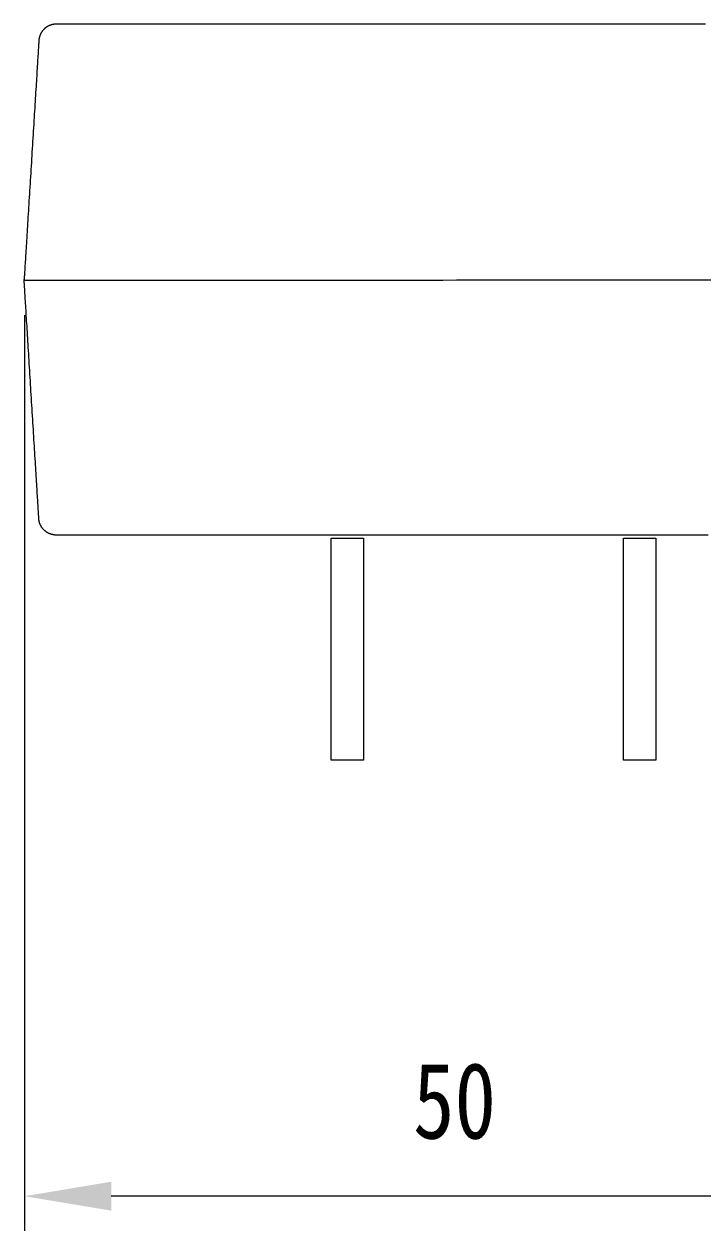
# Model space of a CAD drawing. Units: millimetres on the paper. Extents: x -105 to 105, y -148 to 148.
# Drawn here: x -63.42 to -43.85, y 3.34 to 38.13 of the extents above; entities that cross this region are included whole.
import ezdxf
from ezdxf.enums import TextEntityAlignment as Align

# ---------------------------------------------------------------- set-up
doc = ezdxf.new("R2010")
doc.units = ezdxf.units.MM
doc.layers.add('0-5_AM_5', color=7, linetype='Continuous', lineweight=18)
doc.layers.add('0-B_レイヤー_1', color=7, linetype='Continuous', lineweight=18)
doc.layers.add('0-A_陰線_2', color=7, linetype='Continuous')
doc.styles.add('ＭＳ ゴシック', font='')
doc.styles.get('ＭＳ ゴシック').set_extended_font_data('MS Gothic')

# ---------------------------------------------------------------- blocks, each defined once
blk = doc.blocks.new('U18')
at = {"layer": '0-5_AM_5', "style": 'ＭＳ ゴシック', "width": 0.8}
blk.add_text('50', height=2.199, dxfattribs=at).set_placement((52.794, 153.838), align=Align.BOTTOM_LEFT)

msp = doc.modelspace()

# ---------------------------------------------------------------- linework, layer by layer
at = {"layer": '0-5_AM_5', "color": 3}
for p, q in [((-63.408, 29.745), (-63.408, 3.338)), ((-38.933, 4.338), (-60.908, 4.338))]:
    msp.add_line(p, q, dxfattribs=at)
at = {"layer": '0-5_AM_5'}
msp.add_solid([(-60.908, 4.754), (-60.908, 3.921), (-63.408, 4.338)], dxfattribs=at)
at = {"layer": '0-B_レイヤー_1'}
for points in [[(-62.68, 38.096), (-62.687, 38.093), (-62.695, 38.09), (-62.702, 38.087), (-62.709, 38.083), (-62.716, 38.08), (-62.723, 38.076), (-62.73, 38.073), (-62.736, 38.069), (-62.743, 38.065), (-62.75, 38.061), (-62.756, 38.058), (-62.763, 38.053), (-62.769, 38.049), (-62.776, 38.045), (-62.782, 38.041), (-62.788, 38.036), (-62.795, 38.032), (-62.801, 38.027), (-62.807, 38.022), (-62.813, 38.018), (-62.819, 38.013), (-62.825, 38.008), (-62.83, 38.003), (-62.836, 37.997), (-62.842, 37.992), (-62.847, 37.987), (-62.852, 37.982), (-62.858, 37.976), (-62.863, 37.971), (-62.868, 37.965), (-62.873, 37.959), (-62.878, 37.953), (-62.883, 37.948), (-62.888, 37.942), (-62.893, 37.936), (-62.897, 37.929), (-62.902, 37.923), (-62.906, 37.917), (-62.911, 37.911)], [(-61.056, 38.132), (-61.236, 38.132), (-61.405, 38.132), (-61.563, 38.132), (-61.709, 38.132), (-61.844, 38.132), (-61.967, 38.132), (-62.078, 38.132), (-62.176, 38.132), (-62.261, 38.132), (-62.334, 38.132), (-62.393, 38.132), (-62.438, 38.132), (-62.469, 38.132), (-62.486, 38.132), (-62.492, 38.132), (-62.501, 38.132), (-62.509, 38.132), (-62.517, 38.131), (-62.525, 38.131), (-62.533, 38.13), (-62.541, 38.13), (-62.55, 38.129), (-62.558, 38.128), (-62.566, 38.127), (-62.574, 38.125), (-62.581, 38.124), (-62.589, 38.123), (-62.597, 38.121), (-62.605, 38.119), (-62.613, 38.117), (-62.62, 38.115), (-62.628, 38.113), (-62.636, 38.111), (-62.643, 38.109), (-62.651, 38.106), (-62.658, 38.104), (-62.666, 38.101), (-62.673, 38.099), (-62.68, 38.096)], [(-48.757, 38.132), (-49.129, 38.132), (-49.502, 38.132), (-49.875, 38.132), (-50.248, 38.132), (-50.621, 38.132), (-50.993, 38.132), (-51.364, 38.132), (-51.735, 38.132), (-52.104, 38.132), (-52.471, 38.132), (-52.836, 38.132), (-53.199, 38.132), (-53.559, 38.132), (-53.916, 38.132), (-54.27, 38.132), (-54.621, 38.132), (-54.968, 38.132), (-55.311, 38.132), (-55.649, 38.132), (-55.983, 38.132), (-56.312, 38.132), (-56.636, 38.132), (-56.954, 38.132), (-57.266, 38.132), (-57.572, 38.132), (-57.872, 38.132), (-58.165, 38.132), (-58.452, 38.132), (-58.73, 38.132), (-59.002, 38.132), (-59.265, 38.132), (-59.521, 38.132), (-59.768, 38.132), (-60.006, 38.132), (-60.235, 38.132), (-60.455, 38.132), (-60.665, 38.132), (-60.866, 38.132), (-61.056, 38.132)], [(-43.773, 38.132), (-44.106, 38.132), (-44.444, 38.132), (-44.786, 38.132), (-45.132, 38.132), (-45.482, 38.132), (-45.836, 38.132), (-46.193, 38.132), (-46.553, 38.132), (-46.915, 38.132), (-47.28, 38.132), (-47.647, 38.132), (-48.015, 38.132), (-48.385, 38.132), (-48.757, 38.132)], [(-62.997, 37.629), (-62.998, 37.622), (-62.998, 37.612), (-62.999, 37.597), (-63, 37.58), (-63.002, 37.558), (-63.003, 37.533), (-63.005, 37.504), (-63.007, 37.473), (-63.009, 37.437), (-63.011, 37.399), (-63.014, 37.357), (-63.017, 37.313), (-63.02, 37.265), (-63.023, 37.215), (-63.026, 37.162), (-63.03, 37.106), (-63.033, 37.047), (-63.037, 36.986), (-63.041, 36.922), (-63.045, 36.856), (-63.049, 36.787), (-63.054, 36.716), (-63.058, 36.643), (-63.063, 36.568), (-63.067, 36.491), (-63.072, 36.412), (-63.077, 36.331), (-63.082, 36.249), (-63.088, 36.164), (-63.093, 36.078), (-63.098, 35.991), (-63.104, 35.902), (-63.109, 35.811), (-63.115, 35.719), (-63.121, 35.627), (-63.126, 35.532), (-63.132, 35.437), (-63.138, 35.341), (-63.144, 35.244)], [(-62.911, 37.911), (-62.915, 37.904), (-62.919, 37.898), (-62.923, 37.892), (-62.927, 37.885), (-62.931, 37.878), (-62.935, 37.872), (-62.939, 37.865), (-62.942, 37.858), (-62.946, 37.851), (-62.949, 37.844), (-62.952, 37.837), (-62.956, 37.83), (-62.959, 37.823), (-62.962, 37.816), (-62.964, 37.809), (-62.967, 37.802), (-62.97, 37.794), (-62.972, 37.787), (-62.975, 37.779), (-62.977, 37.772), (-62.979, 37.764), (-62.981, 37.757), (-62.983, 37.749), (-62.985, 37.742), (-62.986, 37.734), (-62.988, 37.726), (-62.989, 37.718), (-62.991, 37.71), (-62.992, 37.703), (-62.993, 37.695), (-62.994, 37.687), (-62.995, 37.679), (-62.996, 37.671), (-62.996, 37.663), (-62.997, 37.655), (-62.997, 37.646), (-62.997, 37.638), (-62.997, 37.631), (-62.997, 37.629)], [(-63.144, 35.244), (-63.15, 35.146), (-63.156, 35.048), (-63.162, 34.948), (-63.169, 34.848), (-63.175, 34.748), (-63.181, 34.647), (-63.187, 34.546), (-63.194, 34.445), (-63.2, 34.343), (-63.206, 34.241), (-63.212, 34.139), (-63.219, 34.038), (-63.225, 33.936), (-63.231, 33.835), (-63.237, 33.734), (-63.244, 33.633), (-63.25, 33.532), (-63.256, 33.433), (-63.262, 33.333), (-63.268, 33.235), (-63.274, 33.137), (-63.28, 33.04), (-63.286, 32.944), (-63.292, 32.849), (-63.298, 32.755), (-63.303, 32.663), (-63.309, 32.571), (-63.315, 32.481), (-63.32, 32.392), (-63.325, 32.305), (-63.331, 32.219), (-63.336, 32.135), (-63.341, 32.053), (-63.346, 31.972), (-63.351, 31.893), (-63.356, 31.817), (-63.36, 31.742), (-63.365, 31.669), (-63.369, 31.599)], [(-63.369, 31.599), (-63.373, 31.531), (-63.377, 31.465), (-63.381, 31.402), (-63.385, 31.341), (-63.388, 31.283), (-63.392, 31.227), (-63.395, 31.174), (-63.398, 31.124), (-63.401, 31.077), (-63.404, 31.033), (-63.406, 30.992), (-63.409, 30.954), (-63.411, 30.919), (-63.413, 30.888), (-63.415, 30.86), (-63.416, 30.836), (-63.417, 30.815), (-63.418, 30.797), (-63.419, 30.784), (-63.42, 30.774), (-63.42, 30.768), (-63.42, 30.766)], [(-63.418, 30.735), (-63.419, 30.749), (-63.42, 30.758), (-63.42, 30.764), (-63.42, 30.766)], [(-63.259, 28.143), (-63.265, 28.241), (-63.271, 28.338), (-63.277, 28.434), (-63.282, 28.53), (-63.288, 28.624), (-63.294, 28.718), (-63.3, 28.811), (-63.305, 28.902), (-63.311, 28.992), (-63.316, 29.081), (-63.322, 29.168), (-63.327, 29.254), (-63.332, 29.339), (-63.337, 29.421), (-63.342, 29.502), (-63.347, 29.582), (-63.352, 29.659), (-63.357, 29.735), (-63.361, 29.808), (-63.366, 29.879), (-63.37, 29.949), (-63.374, 30.016), (-63.378, 30.08), (-63.382, 30.142), (-63.386, 30.202), (-63.389, 30.259), (-63.392, 30.314), (-63.396, 30.366), (-63.399, 30.415), (-63.402, 30.461), (-63.404, 30.504), (-63.407, 30.545), (-63.409, 30.582), (-63.411, 30.616), (-63.413, 30.646), (-63.415, 30.674), (-63.416, 30.698), (-63.417, 30.718), (-63.418, 30.735)], [(-63.408, 30.745), (-63.4, 30.745), (-63.377, 30.745), (-63.338, 30.745), (-63.285, 30.745), (-63.217, 30.745), (-63.135, 30.745), (-63.038, 30.745), (-62.929, 30.745), (-62.805, 30.746), (-62.669, 30.746), (-62.521, 30.746), (-62.359, 30.746), (-62.186, 30.746), (-62.001, 30.746), (-61.805, 30.746), (-61.597, 30.746), (-61.379, 30.747), (-61.15, 30.747), (-60.911, 30.747), (-60.662, 30.747), (-60.403, 30.747), (-60.136, 30.748), (-59.859, 30.748), (-59.574, 30.748), (-59.28, 30.748), (-58.979, 30.749), (-58.669, 30.749), (-58.353, 30.749), (-58.029, 30.749), (-57.698, 30.75), (-57.362, 30.75), (-57.019, 30.75), (-56.67, 30.75), (-56.315, 30.751), (-55.956, 30.751), (-55.592, 30.751), (-55.223, 30.751), (-54.849, 30.752), (-54.472, 30.752)], [(-54.472, 30.752), (-54.092, 30.752), (-53.707, 30.753), (-53.32, 30.753), (-52.931, 30.753), (-52.539, 30.754), (-52.144, 30.754), (-51.748, 30.754), (-51.351, 30.754), (-50.953, 30.755), (-50.553, 30.755), (-50.154, 30.755), (-49.754, 30.756), (-49.354, 30.756), (-48.955, 30.756), (-48.556, 30.757), (-48.158, 30.757), (-47.762, 30.757), (-47.368, 30.758), (-46.975, 30.758), (-46.585, 30.758), (-46.198, 30.758), (-45.813, 30.759), (-45.432, 30.759), (-45.054, 30.759), (-44.68, 30.76), (-44.31, 30.76), (-43.945, 30.76), (-43.585, 30.761)], [(-63.04, 24.599), (-63.044, 24.664), (-63.048, 24.732), (-63.053, 24.801), (-63.057, 24.873), (-63.062, 24.947), (-63.066, 25.023), (-63.071, 25.101), (-63.076, 25.18), (-63.081, 25.262), (-63.086, 25.345), (-63.091, 25.429), (-63.097, 25.516), (-63.102, 25.603), (-63.108, 25.692), (-63.113, 25.783), (-63.119, 25.874), (-63.124, 25.967), (-63.13, 26.061), (-63.136, 26.156), (-63.142, 26.252), (-63.148, 26.348), (-63.154, 26.446), (-63.16, 26.544), (-63.166, 26.642), (-63.172, 26.741), (-63.178, 26.841), (-63.185, 26.941), (-63.191, 27.041), (-63.197, 27.142), (-63.203, 27.243), (-63.209, 27.343), (-63.216, 27.444), (-63.222, 27.545), (-63.228, 27.645), (-63.234, 27.746), (-63.24, 27.846), (-63.246, 27.945), (-63.253, 28.044), (-63.259, 28.143)], [(-62.975, 23.755), (-62.977, 23.762), (-62.979, 23.769), (-62.981, 23.777), (-62.983, 23.784), (-62.985, 23.792), (-62.987, 23.8), (-62.988, 23.807), (-62.99, 23.815), (-62.991, 23.823), (-62.992, 23.831), (-62.993, 23.838), (-62.994, 23.846), (-62.995, 23.854), (-62.996, 23.862), (-62.996, 23.87), (-62.997, 23.878), (-62.997, 23.886), (-62.997, 23.894), (-62.997, 23.901), (-62.997, 23.903), (-62.998, 23.91), (-62.998, 23.92), (-62.999, 23.934), (-63, 23.952), (-63.002, 23.973), (-63.003, 23.998), (-63.005, 24.026), (-63.007, 24.057), (-63.009, 24.092), (-63.011, 24.13), (-63.014, 24.171), (-63.016, 24.215), (-63.019, 24.261), (-63.022, 24.311), (-63.026, 24.363), (-63.029, 24.418), (-63.033, 24.476), (-63.036, 24.536), (-63.04, 24.599)], [(-62.811, 23.513), (-62.816, 23.518), (-62.822, 23.523), (-62.828, 23.528), (-62.834, 23.533), (-62.839, 23.538), (-62.845, 23.543), (-62.85, 23.549), (-62.855, 23.554), (-62.861, 23.559), (-62.866, 23.565), (-62.871, 23.571), (-62.876, 23.576), (-62.881, 23.582), (-62.886, 23.588), (-62.89, 23.594), (-62.895, 23.6), (-62.9, 23.606), (-62.904, 23.612), (-62.908, 23.618), (-62.913, 23.624), (-62.917, 23.631), (-62.921, 23.637), (-62.925, 23.643), (-62.929, 23.65), (-62.933, 23.657), (-62.936, 23.663), (-62.94, 23.67), (-62.943, 23.677), (-62.947, 23.683), (-62.95, 23.69), (-62.953, 23.697), (-62.956, 23.704), (-62.959, 23.711), (-62.962, 23.718), (-62.965, 23.725), (-62.968, 23.733), (-62.97, 23.74), (-62.973, 23.747), (-62.975, 23.755)], [(-62.533, 23.402), (-62.541, 23.403), (-62.549, 23.404), (-62.557, 23.405), (-62.565, 23.406), (-62.573, 23.407), (-62.581, 23.409), (-62.589, 23.41), (-62.597, 23.412), (-62.604, 23.413), (-62.612, 23.415), (-62.62, 23.417), (-62.627, 23.419), (-62.635, 23.421), (-62.642, 23.424), (-62.65, 23.426), (-62.657, 23.428), (-62.664, 23.431), (-62.672, 23.434), (-62.679, 23.436), (-62.686, 23.439), (-62.693, 23.442), (-62.7, 23.445), (-62.707, 23.449), (-62.714, 23.452), (-62.721, 23.455), (-62.728, 23.459), (-62.735, 23.463), (-62.741, 23.466), (-62.748, 23.47), (-62.754, 23.474), (-62.761, 23.478), (-62.767, 23.482), (-62.774, 23.486), (-62.78, 23.491), (-62.786, 23.495), (-62.792, 23.499), (-62.799, 23.504), (-62.805, 23.509), (-62.811, 23.513)], [(-56.117, 23.4), (-56.441, 23.4), (-56.759, 23.4), (-57.072, 23.4), (-57.379, 23.4), (-57.68, 23.4), (-57.974, 23.4), (-58.262, 23.4), (-58.543, 23.4), (-58.817, 23.4), (-59.083, 23.4), (-59.342, 23.4), (-59.592, 23.4), (-59.834, 23.4), (-60.068, 23.4), (-60.292, 23.4), (-60.507, 23.4), (-60.713, 23.4), (-60.909, 23.4), (-61.095, 23.4), (-61.271, 23.4), (-61.436, 23.4), (-61.59, 23.4), (-61.733, 23.4), (-61.865, 23.4), (-61.985, 23.4), (-62.093, 23.4), (-62.188, 23.4), (-62.271, 23.4), (-62.341, 23.4), (-62.398, 23.4), (-62.441, 23.4), (-62.471, 23.4), (-62.487, 23.4), (-62.493, 23.4), (-62.501, 23.401), (-62.509, 23.401), (-62.517, 23.401), (-62.525, 23.402), (-62.533, 23.402)], [(-43.694, 23.4), (-44.023, 23.4), (-44.356, 23.4), (-44.693, 23.4), (-45.035, 23.4), (-45.381, 23.4), (-45.73, 23.4), (-46.082, 23.4), (-46.437, 23.4), (-46.795, 23.4), (-47.155, 23.4), (-47.518, 23.4), (-47.882, 23.4), (-48.248, 23.4), (-48.615, 23.4), (-48.983, 23.4), (-49.352, 23.4), (-49.721, 23.4), (-50.09, 23.4), (-50.46, 23.4), (-50.828, 23.4), (-51.197, 23.4), (-51.564, 23.4), (-51.929, 23.4), (-52.294, 23.4), (-52.656, 23.4), (-53.017, 23.4), (-53.374, 23.4), (-53.73, 23.4), (-54.082, 23.4), (-54.431, 23.4), (-54.776, 23.4), (-55.118, 23.4), (-55.456, 23.4), (-55.789, 23.4), (-56.117, 23.4)]]:
    msp.add_lwpolyline(points, dxfattribs=at)
for points in [[(-53.631, 16.91), (-54.563, 16.91), (-54.563, 23.313), (-53.631, 23.313)], [(-45.207, 16.91), (-46.138, 16.91), (-46.138, 23.313), (-45.207, 23.313)]]:
    msp.add_lwpolyline(points, close=True, dxfattribs=at)

# ---------------------------------------------------------------- block references
at = {"layer": '0-A_陰線_2'}
msp.add_blockref('U18', (-105, -148.5), dxfattribs=at)

doc.saveas('drawing.dxf')
